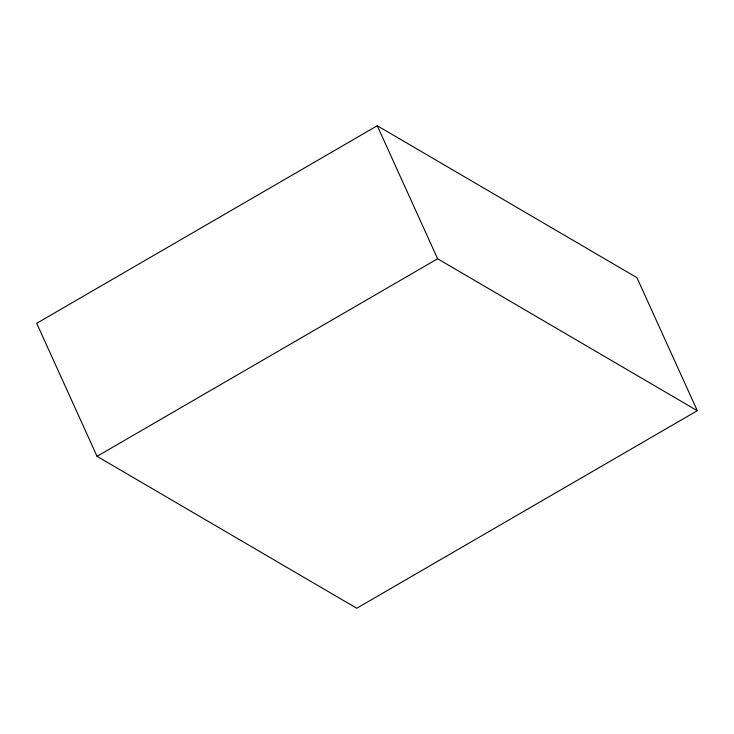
<?xml version="1.0" encoding="UTF-8"?>
<svg xmlns="http://www.w3.org/2000/svg" width="734" height="734" viewBox="0 0 734 734"><rect width="100%" height="100%" fill="white"/><g stroke="black" fill="none" stroke-linecap="round" stroke-linejoin="round"><path stroke-width="1.1" d="M377.267 125.743L36.7 323.299L97.044 456.319L356.733 608.257L697.3 410.701L636.956 277.681L377.267 125.743L437.611 258.763L697.3 410.701M97.044 456.319L437.611 258.763"/></g></svg>
